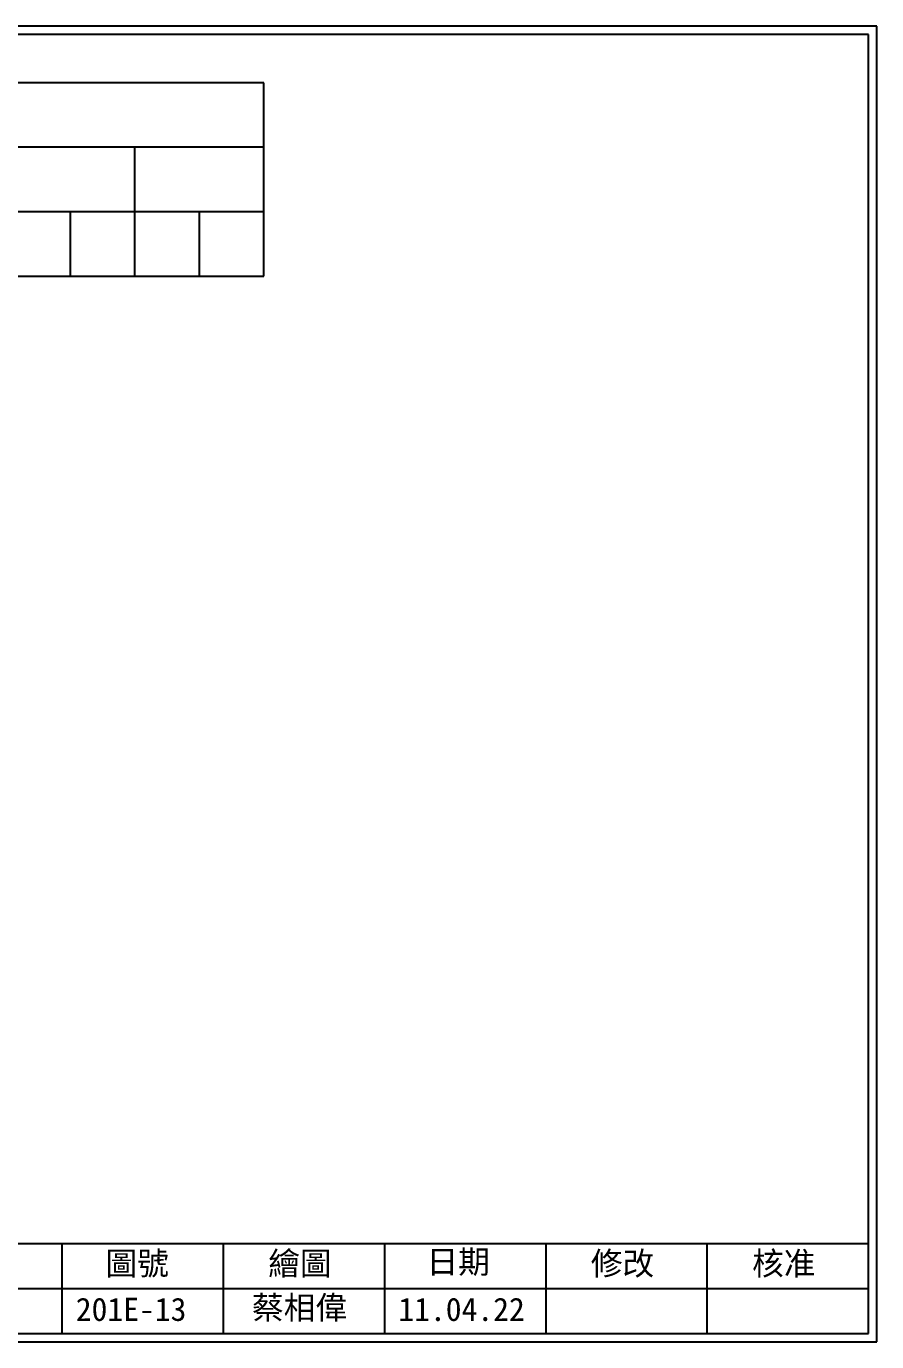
# Model space of a CAD drawing. Extents: x 10 to 297, y 3 to 207.
# Drawn here: x 165.2 to 297, y 3 to 207 of the extents above; entities that cross this region are included whole.
import ezdxf

# ---------------------------------------------------------------- set-up
doc = ezdxf.new("R2010")
doc.units = 0
doc.layers.get('0').update_dxf_attribs({"linetype": 'CONTINUOUS'})
doc.layers.add('圖框層', color=7, linetype='CONTINUOUS')
doc.layers.add('標尺寸層', color=3, linetype='CONTINUOUS')
doc.styles.add('STSL', font='KAIU.TTF')

msp = doc.modelspace()

# ---------------------------------------------------------------- linework, layer by layer
for p, q in [((202.03, 198.22), (22.03, 198.22)), ((202.03, 188.22), (202.03, 198.22)), ((202.03, 188.22), (22.03, 188.22)), ((202.03, 178.22), (202.03, 188.22)), ((172.03, 178.22), (162.03, 178.22)), ((172.03, 168.22), (172.03, 178.22)), ((182.03, 178.22), (172.03, 178.22)), ((182.03, 168.22), (182.03, 178.22)), ((192.03, 178.22), (182.03, 178.22)), ((192.03, 168.22), (192.03, 178.22)), ((202.03, 178.22), (192.03, 178.22)), ((202.03, 168.22), (202.03, 178.22)), ((162.03, 168.22), (172.03, 168.22)), ((172.03, 168.22), (182.03, 168.22)), ((182.03, 168.22), (192.03, 168.22)), ((192.03, 168.22), (202.03, 168.22))]:
    msp.add_line(p, q)
at = {"layer": '圖框層', "color": 7}
for p, q in [((297, 206.97), (10, 206.97)), ((297, 3), (297, 206.97)), ((295.75, 205.72), (11.25, 205.72)), ((295.75, 4.25), (295.75, 205.72)), ((11.25, 18.25), (295.75, 18.25)), ((170.75, 4.25), (170.75, 18.25)), ((195.75, 4.25), (195.75, 18.25)), ((220.75, 4.25), (220.75, 18.25)), ((245.75, 4.25), (245.75, 18.25)), ((270.75, 4.25), (270.75, 18.25)), ((145.75, 11.25), (295.75, 11.25)), ((11.25, 4.25), (295.75, 4.25)), ((10, 3), (297, 3))]:
    msp.add_line(p, q, dxfattribs=at)
at = {"layer": '標尺寸層', "color": 7}
msp.add_line((182.03, 178.22), (182.03, 188.22), dxfattribs=at)

# ---------------------------------------------------------------- texts
at = {"layer": '圖框層', "color": 4, "style": 'STSL'}
for s, p in [('圖號', (177.47, 13.34)), ('繪圖', (202.69, 13.34)), ('日期', (227.22, 13.59)), ('修改', (252.69, 13.34)), ('核准', (277.69, 13.34)), ('蔡相偉', (200.18, 6.47)), ('201E-13', (172.86, 6.22)), ('11.04.22', (222.86, 6.22))]:
    msp.add_text(s, height=3.6, dxfattribs=at).set_placement(p)

doc.saveas('drawing.dxf')
